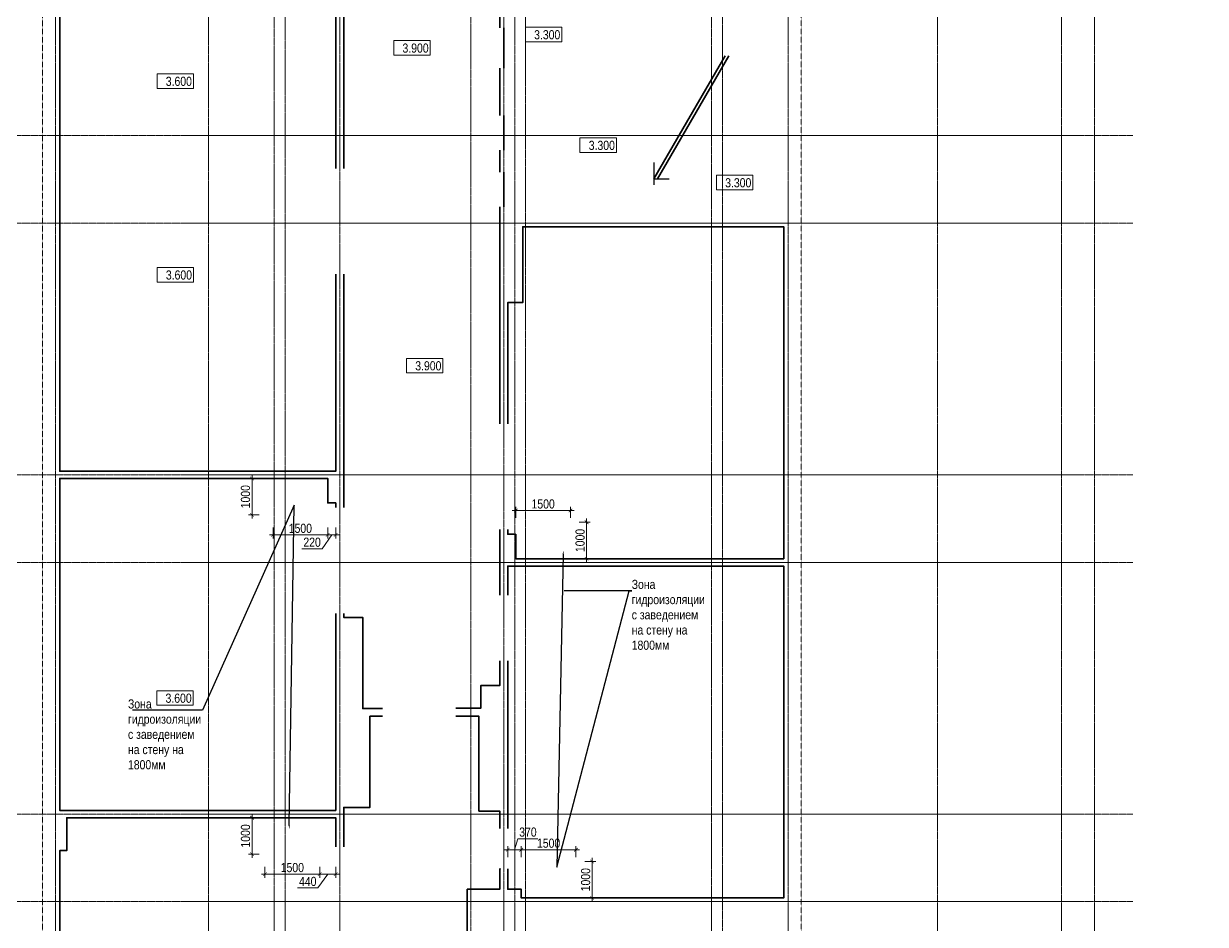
# Model space of a CAD drawing. Header units: millimetres. Extents: x -328335 to 1460319, y -208171 to 164069.
# Drawn here: x -871 to 31545, y 32976 to 57669 of the extents above; entities that cross this region are included whole.
import ezdxf
from ezdxf import colors
from ezdxf.entities.mleader import LeaderData, LeaderLine
from ezdxf.enums import TextEntityAlignment as Align
from ezdxf.math import Vec2, Vec3

# ---------------------------------------------------------------- set-up
doc = ezdxf.new("R2010")
doc.units = ezdxf.units.MM
doc.header["$LTSCALE"] = 0.5
doc.linetypes.add('CENTER', pattern=[50.8, 31.75, -6.35, 6.35, -6.35])
doc.linetypes.add('DASHED', pattern=[19.05, 12.7, -6.35])
doc.layers.get('Defpoints').update_dxf_attribs({"color": 140})
for name, color, linetype, lineweight in [('АИ_Плинтус', 3, 'Continuous', 9), ('АИ_Полы', 1, 'Continuous', 9), ('АИ_Полы_размеры', 7, 'Continuous', 5), ('АР6_потолок_отм', 5, 'Continuous', 5), ('АЦ_Выноски', 7, 'Continuous', 5)]:
    doc.layers.add(name, color=color, linetype=linetype, lineweight=lineweight)
doc.layers.add('АИ_Т_Профиль', color=2, linetype='Continuous', lineweight=40, true_color=0xffff00)
doc.layers.add('РД_Оси_100', color=7, linetype='Continuous', lineweight=0, true_color=0x525252)
doc.layers.add('АР6_Г_профиль плитки', color=220, linetype='Continuous', lineweight=35, plot=False)
doc.layers.add('АР_Делит', color=120, linetype='Continuous', lineweight=0, plot=False)
doc.styles.add('Arial_Narrow_08', font='ARIALN.TTF', dxfattribs={"width": 0.8})
doc.styles.add('style1', font='ARIALN.TTF')
doc.dimstyles.new('Dim100_ареал', dxfattribs={"dimscale": 100, "dimtxt": 2.5, "dimasz": 1, "dimexe": 1, "dimexo": 1, "dimgap": 0.5, "dimtad": 1, "dimzin": 12, "dimdsep": 46, "dimtxsty": 'style1', "dimblk": 'ARCHTICK', "dimcen": 1, "dimdle": 1, "dimaunit": 1, "dimadec": 0, "dimazin": 3, "dimtfac": 1, "dimtmove": 1, "dimatfit": 3, "dimldrblk": 'OPEN30', "dimfxl": 2, "dimfxlon": 1, "dimtolj": 1, "dimtzin": 0, "dimlwd": 5, "dimlwe": 5, "dimarcsym": 0})

# ---------------------------------------------------------------- blocks, each defined once
blk = doc.blocks.new('СОШ_2200_АР_ОСИ_М100_28.05.24')
at = {"layer": 'АР_Делит', "color": 5, "linetype": 'DASHED'}
blk.add_lwpolyline([(114955, 135155), (114955, -355), (93595.036, -355), (93595.036, 13855), (94145, 13855), (94145, 68320), (66055, 68320), (66055, 13857.73), (83455, 13857.73), (83455, -355), (45245, -355), (45245, 13145), (44695, 13145), (44695, 26755), (45245, 26755), (45245, 68320), (20455, 68320), (20455, 26755), (27955, 26755), (27955, 13145), (-355, 13145), (-355, 100855), (37145, 100855), (37145, 129155)], dxfattribs=at)
at = {"layer": 'РД_Оси_100', "color": 8, "linetype": 'CENTER', "true_color": 0x808080}
for p, q in [((0, -6155), (0, 139938.679)), ((4200, -6155), (4200, 139938.679)), ((20100, -6155), (20100, 139938.679)), ((24200, -6155), (24200, 139938.679)), ((27600, -6155), (27600, 139938.679)), ((29555, 54600), (-5954.958, 54600)), ((29555, 52200), (-5954.958, 52200)), ((29555, 45300), (-5954.958, 45300)), ((29555, 42900), (-5954.958, 42900)), ((29555, 36000), (-5954.958, 36000)), ((29555, 33600), (-5954.958, 33600))]:
    blk.add_line(p, q, dxfattribs=at)
for points in [[(5849.555, 139938.679), (6000, 139538.679), (6000, -6194.559)], [(6300, -6195.83), (6300, 139538.679), (6450, 139938.679)], [(7800, -6155), (7800, 139938.679)], [(11400, 139938.679), (11400, -6155)], [(12000.12, -6155), (12300, -5755), (12300, 139538.679), (12000, 139938.679)], [(12600, -6155), (12600, 139938.679)], [(13200, -6155), (12900, -5755), (12900, 139538.679), (13220.167, 139939.357)], [(17850, 139938.679), (18000, 139538.679), (18000, -6194.092)], [(18300, -6196.31), (18300, 139538.679), (18450, 139938.679)], [(28500, -6155), (28500, 139938.679)]]:
    blk.add_lwpolyline(points, dxfattribs=at)
blk = doc.blocks.new('Отметка_план')
at = {"color": 7, "lineweight": 5}
blk.add_lwpolyline([(0, 0), (10, 0), (10, 4), (0, 4)], close=True, dxfattribs=at)
at = {"style": 'Arial_Narrow_08', "width": 0.8}
blk.add_attdef('OTMG', text='', height=2.5, dxfattribs=at).set_placement((9.06, 0.7), align=Align.RIGHT)
blk = doc.blocks.new('_ArchTick')
at = {"color": 0, "linetype": 'ByBlock', "const_width": 0.15}
blk.add_lwpolyline([(-0.5, -0.5), (0.5, 0.5)], dxfattribs=at)
blk = doc.blocks.new('*D117')
at = {"layer": 'Defpoints', "color": 0, "transparency": 16777216}
for p in [(5970, 44200), (7470, 44200), (7470, 43654)]:
    blk.add_point(p, dxfattribs=at)
at = {"layer": 'АИ_Полы_размеры', "color": 0, "lineweight": 5, "transparency": 16777216}
for p, q in [((5970, 43854), (5970, 43554)), ((7470, 43854), (7470, 43554)), ((5870, 43654), (7570, 43654))]:
    blk.add_line(p, q, dxfattribs=at)
at = {"layer": 'АИ_Полы_размеры', "color": 0, "lineweight": 5, "transparency": 16777216, "xscale": 100, "yscale": 100, "zscale": 100, "rotation": 180}
blk.add_blockref('_ArchTick', (5970, 43654), dxfattribs=at)
at = {"layer": 'АИ_Полы_размеры', "color": 0, "lineweight": 5, "transparency": 16777216, "xscale": 100, "yscale": 100, "zscale": 100}
blk.add_blockref('_ArchTick', (7470, 43654), dxfattribs=at)
at = {"layer": 'АИ_Полы_размеры', "color": 0, "transparency": 16777216, "insert": (6720, 43832), "char_height": 250, "attachment_point": 5, "style": 'style1'}
blk.add_mtext('\\A1;1500', dxfattribs=at)
blk = doc.blocks.new('_Open30')
at = {"color": 0, "linetype": 'ByBlock', "lineweight": -2}
for p, q in [((-1, 0.27), (0, 0)), ((0, 0), (-1, -0.27)), ((0, 0), (-1, 0))]:
    blk.add_line(p, q, dxfattribs=at)
blk = doc.blocks.new('*D118')
at = {"layer": 'Defpoints', "color": 0, "transparency": 16777216}
for p in [(5394, 45200), (7250, 45200), (7250, 44200)]:
    blk.add_point(p, dxfattribs=at)
at = {"layer": 'АИ_Полы_размеры', "color": 0, "lineweight": 5, "transparency": 16777216}
for p, q in [((5594, 45200), (5294, 45200)), ((5394, 44100), (5394, 45300)), ((5594, 44200), (5294, 44200))]:
    blk.add_line(p, q, dxfattribs=at)
at = {"layer": 'АИ_Полы_размеры', "color": 0, "lineweight": 5, "transparency": 16777216, "xscale": 100, "yscale": 100, "zscale": 100}
for p, rotation in [((5394, 45200), 90), ((5394, 44200), 270)]:
    blk.add_blockref('_ArchTick', p, dxfattribs=dict(at, rotation=rotation))
at = {"layer": 'АИ_Полы_размеры', "color": 0, "transparency": 16777216, "insert": (5216, 44700), "char_height": 250, "attachment_point": 5, "rotation": 90, "style": 'style1'}
blk.add_mtext('\\A1;1000', dxfattribs=at)
blk = doc.blocks.new('*D119')
at = {"layer": 'Defpoints', "color": 0, "transparency": 16777216}
for p in [(5750, 34900), (7250, 34900), (7250, 34354)]:
    blk.add_point(p, dxfattribs=at)
at = {"layer": 'АИ_Полы_размеры', "color": 0, "lineweight": 5, "transparency": 16777216}
for p, q in [((5750, 34554), (5750, 34254)), ((7250, 34554), (7250, 34254)), ((5650, 34354), (7350, 34354))]:
    blk.add_line(p, q, dxfattribs=at)
at = {"layer": 'АИ_Полы_размеры', "color": 0, "lineweight": 5, "transparency": 16777216, "xscale": 100, "yscale": 100, "zscale": 100, "rotation": 180}
blk.add_blockref('_ArchTick', (5750, 34354), dxfattribs=at)
at = {"layer": 'АИ_Полы_размеры', "color": 0, "lineweight": 5, "transparency": 16777216, "xscale": 100, "yscale": 100, "zscale": 100}
blk.add_blockref('_ArchTick', (7250, 34354), dxfattribs=at)
at = {"layer": 'АИ_Полы_размеры', "color": 0, "transparency": 16777216, "insert": (6500, 34532), "char_height": 250, "attachment_point": 5, "style": 'style1'}
blk.add_mtext('\\A1;1500', dxfattribs=at)
blk = doc.blocks.new('*D120')
at = {"layer": 'Defpoints', "color": 0, "transparency": 16777216}
for p in [(5394, 35900), (7250, 35900), (7250, 34900)]:
    blk.add_point(p, dxfattribs=at)
at = {"layer": 'АИ_Полы_размеры', "color": 0, "lineweight": 5, "transparency": 16777216}
for p, q in [((5394, 34800), (5394, 36000)), ((5594, 35900), (5294, 35900)), ((5594, 34900), (5294, 34900))]:
    blk.add_line(p, q, dxfattribs=at)
at = {"layer": 'АИ_Полы_размеры', "color": 0, "lineweight": 5, "transparency": 16777216, "xscale": 100, "yscale": 100, "zscale": 100}
for p, rotation in [((5394, 35900), 90), ((5394, 34900), 270)]:
    blk.add_blockref('_ArchTick', p, dxfattribs=dict(at, rotation=rotation))
at = {"layer": 'АИ_Полы_размеры', "color": 0, "transparency": 16777216, "insert": (5216, 35400), "char_height": 250, "attachment_point": 5, "rotation": 90, "style": 'style1'}
blk.add_mtext('\\A1;1000', dxfattribs=at)
blk = doc.blocks.new('*D124')
at = {"layer": 'Defpoints', "color": 0, "transparency": 16777216}
for p in [(14280, 35022), (12780, 33700), (14280, 33700)]:
    blk.add_point(p, dxfattribs=at)
at = {"layer": 'АИ_Полы_размеры', "color": 0, "lineweight": 5, "transparency": 16777216}
for p, q in [((12680, 35022), (14380, 35022)), ((12780, 34822), (12780, 35122)), ((14280, 34822), (14280, 35122))]:
    blk.add_line(p, q, dxfattribs=at)
at = {"layer": 'АИ_Полы_размеры', "color": 0, "lineweight": 5, "transparency": 16777216, "xscale": 100, "yscale": 100, "zscale": 100, "rotation": 180}
blk.add_blockref('_ArchTick', (12780, 35022), dxfattribs=at)
at = {"layer": 'АИ_Полы_размеры', "color": 0, "lineweight": 5, "transparency": 16777216, "xscale": 100, "yscale": 100, "zscale": 100}
blk.add_blockref('_ArchTick', (14280, 35022), dxfattribs=at)
at = {"layer": 'АИ_Полы_размеры', "color": 0, "transparency": 16777216, "insert": (13530, 35200), "char_height": 250, "attachment_point": 5, "style": 'style1'}
blk.add_mtext('\\A1;1500', dxfattribs=at)
blk = doc.blocks.new('*D123')
at = {"layer": 'Defpoints', "color": 0, "transparency": 16777216}
for p in [(14280, 34700), (14722, 34700), (14280, 33700)]:
    blk.add_point(p, dxfattribs=at)
at = {"layer": 'АИ_Полы_размеры', "color": 0, "lineweight": 5, "transparency": 16777216}
for p, q in [((14522, 34700), (14822, 34700)), ((14722, 33600), (14722, 34800)), ((14522, 33700), (14822, 33700))]:
    blk.add_line(p, q, dxfattribs=at)
at = {"layer": 'АИ_Полы_размеры', "color": 0, "lineweight": 5, "transparency": 16777216, "xscale": 100, "yscale": 100, "zscale": 100}
for p, rotation in [((14722, 34700), 90), ((14722, 33700), 270)]:
    blk.add_blockref('_ArchTick', p, dxfattribs=dict(at, rotation=rotation))
at = {"layer": 'АИ_Полы_размеры', "color": 0, "transparency": 16777216, "insert": (14545, 34200), "char_height": 250, "attachment_point": 5, "rotation": 90, "style": 'style1'}
blk.add_mtext('\\A1;1000', dxfattribs=at)
blk = doc.blocks.new('*D126')
at = {"layer": 'Defpoints', "color": 0, "transparency": 16777216}
for p in [(14130, 44322), (12630, 43000), (14130, 43000)]:
    blk.add_point(p, dxfattribs=at)
at = {"layer": 'АИ_Полы_размеры', "color": 0, "lineweight": 5, "transparency": 16777216}
for p, q in [((12630, 44122), (12630, 44422)), ((14130, 44122), (14130, 44422)), ((12530, 44322), (14230, 44322))]:
    blk.add_line(p, q, dxfattribs=at)
at = {"layer": 'АИ_Полы_размеры', "color": 0, "lineweight": 5, "transparency": 16777216, "xscale": 100, "yscale": 100, "zscale": 100, "rotation": 180}
blk.add_blockref('_ArchTick', (12630, 44322), dxfattribs=at)
at = {"layer": 'АИ_Полы_размеры', "color": 0, "lineweight": 5, "transparency": 16777216, "xscale": 100, "yscale": 100, "zscale": 100}
blk.add_blockref('_ArchTick', (14130, 44322), dxfattribs=at)
at = {"layer": 'АИ_Полы_размеры', "color": 0, "transparency": 16777216, "insert": (13380, 44500), "char_height": 250, "attachment_point": 5, "style": 'style1'}
blk.add_mtext('\\A1;1500', dxfattribs=at)
blk = doc.blocks.new('*D125')
at = {"layer": 'Defpoints', "color": 0, "transparency": 16777216}
for p in [(14130, 44000), (14572, 44000), (14130, 43000)]:
    blk.add_point(p, dxfattribs=at)
at = {"layer": 'АИ_Полы_размеры', "color": 0, "lineweight": 5, "transparency": 16777216}
for p, q in [((14572, 42900), (14572, 44100)), ((14372, 44000), (14672, 44000)), ((14372, 43000), (14672, 43000))]:
    blk.add_line(p, q, dxfattribs=at)
at = {"layer": 'АИ_Полы_размеры', "color": 0, "lineweight": 5, "transparency": 16777216, "xscale": 100, "yscale": 100, "zscale": 100}
for p, rotation in [((14572, 44000), 90), ((14572, 43000), 270)]:
    blk.add_blockref('_ArchTick', p, dxfattribs=dict(at, rotation=rotation))
at = {"layer": 'АИ_Полы_размеры', "color": 0, "transparency": 16777216, "insert": (14395, 43500), "char_height": 250, "attachment_point": 5, "rotation": 90, "style": 'style1'}
blk.add_mtext('\\A1;1000', dxfattribs=at)
blk = doc.blocks.new('*D182')
at = {"layer": 'Defpoints', "color": 0, "transparency": 16777216}
for p in [(12410, 35022), (12410, 34700), (12780, 34700)]:
    blk.add_point(p, dxfattribs=at)
at = {"layer": 'АИ_Полы_размеры', "color": 0, "lineweight": 5, "transparency": 16777216}
for p, q in [((12880, 35022), (12310, 35022)), ((12410, 34822), (12410, 35122)), ((12595, 35022), (12686, 35325)), ((12686, 35325), (13238, 35325)), ((12780, 34822), (12780, 35122))]:
    blk.add_line(p, q, dxfattribs=at)
at = {"layer": 'АИ_Полы_размеры', "color": 0, "lineweight": 5, "transparency": 16777216, "xscale": 100, "yscale": 100, "zscale": 100, "rotation": 180}
blk.add_blockref('_ArchTick', (12410, 35022), dxfattribs=at)
at = {"layer": 'АИ_Полы_размеры', "color": 0, "lineweight": 5, "transparency": 16777216, "xscale": 100, "yscale": 100, "zscale": 100}
blk.add_blockref('_ArchTick', (12780, 35022), dxfattribs=at)
at = {"layer": 'АИ_Полы_размеры', "color": 0, "transparency": 16777216, "insert": (12962, 35503), "char_height": 250, "attachment_point": 5, "style": 'style1'}
blk.add_mtext('\\A1;370', dxfattribs=at)
blk = doc.blocks.new('*D183')
at = {"layer": 'Defpoints', "color": 0, "transparency": 16777216}
for p in [(7250, 34900), (7690, 34900), (7690, 34354)]:
    blk.add_point(p, dxfattribs=at)
at = {"layer": 'АИ_Полы_размеры', "color": 0, "lineweight": 5, "transparency": 16777216}
for p, q in [((7250, 34554), (7250, 34254)), ((7690, 34554), (7690, 34254)), ((7150, 34354), (7790, 34354)), ((7470, 34354), (7203, 33974)), ((7203, 33974), (6643, 33974))]:
    blk.add_line(p, q, dxfattribs=at)
at = {"layer": 'АИ_Полы_размеры', "color": 0, "lineweight": 5, "transparency": 16777216, "xscale": 100, "yscale": 100, "zscale": 100, "rotation": 180}
blk.add_blockref('_ArchTick', (7250, 34354), dxfattribs=at)
at = {"layer": 'АИ_Полы_размеры', "color": 0, "lineweight": 5, "transparency": 16777216, "xscale": 100, "yscale": 100, "zscale": 100}
blk.add_blockref('_ArchTick', (7690, 34354), dxfattribs=at)
at = {"layer": 'АИ_Полы_размеры', "color": 0, "transparency": 16777216, "insert": (6923, 34151), "char_height": 250, "attachment_point": 5, "style": 'style1'}
blk.add_mtext('\\A1;440', dxfattribs=at)
blk = doc.blocks.new('*D184')
at = {"layer": 'Defpoints', "color": 0, "transparency": 16777216}
for p in [(7470, 44200), (7690, 44200), (7690, 43654)]:
    blk.add_point(p, dxfattribs=at)
at = {"layer": 'АИ_Полы_размеры', "color": 0, "lineweight": 5, "transparency": 16777216}
for p, q in [((7470, 43854), (7470, 43554)), ((7690, 43854), (7690, 43554)), ((7580, 43654), (7320, 43274)), ((7370, 43654), (7790, 43654)), ((7320, 43274), (6764, 43274))]:
    blk.add_line(p, q, dxfattribs=at)
at = {"layer": 'АИ_Полы_размеры', "color": 0, "lineweight": 5, "transparency": 16777216, "xscale": 100, "yscale": 100, "zscale": 100, "rotation": 180}
blk.add_blockref('_ArchTick', (7470, 43654), dxfattribs=at)
at = {"layer": 'АИ_Полы_размеры', "color": 0, "lineweight": 5, "transparency": 16777216, "xscale": 100, "yscale": 100, "zscale": 100}
blk.add_blockref('_ArchTick', (7690, 43654), dxfattribs=at)
at = {"layer": 'АИ_Полы_размеры', "color": 0, "transparency": 16777216, "insert": (7042, 43451), "char_height": 250, "attachment_point": 5, "style": 'style1'}
blk.add_mtext('\\A1;220', dxfattribs=at)
blk = doc.blocks.new('_Dot')
at = {"color": 0, "linetype": 'ByBlock', "lineweight": -2}
blk.add_line((-0.5, 0), (-1, 0), dxfattribs=at)
at = {"color": 0, "linetype": 'ByBlock', "const_width": 0.5}
blk.add_lwpolyline([(-0.25, 0, 1), (0.25, 0, 1)], format="xyb", close=True, dxfattribs=at)

msp = doc.modelspace()

# ---------------------------------------------------------------- linework, layer by layer
at = {"layer": 'Defpoints'}
for p, q in [((16420, 53860), (16420, 53251.736)), ((16420, 53410), (16832.676, 53410))]:
    msp.add_line(p, q, dxfattribs=at)
at = {"layer": 'АИ_Плинтус'}
for p, q in [((12216.265, 34500), (12170.496, 34500)), ((12200, 34492.352), (12200, 34508.458))]:
    msp.add_line(p, q, dxfattribs=at)
at = {"layer": 'АИ_Плинтус', "color": 24, "linetype": 'ByBlock', "lineweight": 35, "true_color": 0xa52900}
for points in [[(7690, 62900), (7690, 63405), (7480, 63405), (7480, 63775), (120, 63775), (120, 45400), (7690, 45400), (7690, 50800)], [(7690, 53700), (7690, 60000)], [(7910, 60000), (7910, 53700)], [(12190, 57550), (12190, 58520)], [(12190, 55150), (12190, 56450)], [(12190, 53600), (12190, 54200)], [(12190, 46699.989), (12190, 52650)], [(12410, 43800), (12410, 43670), (12630, 43670), (12630, 43000), (19980, 43000), (19980, 52100), (12820, 52100), (12820, 50020), (12410, 50020), (12410, 46700)], [(7910, 50800), (7910, 44400)], [(7690, 44400), (7690, 44530), (7470, 44530), (7470, 45200), (120, 45200), (120, 36100), (7690, 36100), (7690, 41500)], [(12190, 42000), (12190, 43800)], [(12410, 34500), (12410, 33940.493), (12780.026, 33939.321), (12780.026, 33700), (19980, 33700), (19980, 42800), (12410, 42800), (12410, 42000)], [(7910, 41500), (7910, 41390), (8430, 41390), (8430, 38890), (8970, 38890)], [(10983.692, 38900), (11670, 38900.582), (11670, 39520), (12190, 39520), (12190, 40200)], [(12410, 40200), (12410, 35600)], [(8970, 38680), (8629.995, 38679.999), (8630.012, 36179.976), (7910, 36179.976), (7910, 35100)], [(12190, 35600), (12190, 36079.999), (11620.001, 36080.001), (11620.007, 38680), (10983.692, 38680)], [(7690, 35100), (7690, 35900), (311.168, 35899.904), (310.939, 34999.946), (120, 34999.995), (120, 26809.995), (7690, 26810), (7690, 27710)], [(11300, 32400), (11299.963, 33939.286), (12190, 33940.51), (12190, 34500)]]:
    msp.add_lwpolyline(points, dxfattribs=at)
at = {"layer": 'АИ_Т_Профиль', "linetype": 'ByBlock', "lineweight": 35}
for points in [[(12300, 56450), (12300, 57550)], [(12300, 54200), (12300, 55150)], [(12300, 52650), (12300, 53600)]]:
    msp.add_lwpolyline(points, dxfattribs=at)
at = {"layer": 'АР6_Г_профиль плитки'}
for points in [[(16420, 53410), (18370, 56787.499)], [(16520, 53410), (18470, 56787.499)]]:
    msp.add_lwpolyline(points, dxfattribs=at)

# ---------------------------------------------------------------- block references
at = {"layer": 'АР6_потолок_отм'}
ref = msp.add_blockref('Отметка_план', (12892.375, 57170.009), dxfattribs=dict(at, xscale=100, yscale=100, zscale=100))
ref.add_attrib('OTMG', '3.300', dxfattribs={"layer": '0', "color": 0, "height": 250, "style": 'style1'}).set_placement((13849.793, 57489.825), align=Align.TOP_RIGHT)
ref = msp.add_blockref('Отметка_план', (9281.004, 56803.955), dxfattribs=dict(at, xscale=100, yscale=100, zscale=100))
ref.add_attrib('OTMG', '3.900', dxfattribs={"layer": '0', "color": 0, "height": 250, "style": 'style1'}).set_placement((10238.422, 57123.772), align=Align.TOP_RIGHT)
ref = msp.add_blockref('Отметка_план', (2787.704, 55893.02), dxfattribs=dict(at, xscale=100, yscale=100, zscale=100))
ref.add_attrib('OTMG', '3.600', dxfattribs={"layer": '0', "color": 0, "height": 250, "style": 'style1'}).set_placement((3745.122, 56212.836), align=Align.TOP_RIGHT)
ref = msp.add_blockref('Отметка_план', (14390.056, 54137.686), dxfattribs=dict(at, xscale=100, yscale=100, zscale=100))
ref.add_attrib('OTMG', '3.300', dxfattribs={"layer": '0', "color": 0, "height": 250, "style": 'style1'}).set_placement((15347.474, 54457.503), align=Align.TOP_RIGHT)
ref = msp.add_blockref('Отметка_план', (18133.128, 53111.298), dxfattribs=dict(at, xscale=100, yscale=100, zscale=100))
ref.add_attrib('OTMG', '3.300', dxfattribs={"layer": '0', "color": 0, "height": 250, "style": 'style1'}).set_placement((19090.545, 53431.115), align=Align.TOP_RIGHT)
ref = msp.add_blockref('Отметка_план', (2790.021, 50583.472), dxfattribs=dict(at, xscale=100, yscale=100, zscale=100))
ref.add_attrib('OTMG', '3.600', dxfattribs={"layer": '0', "color": 0, "height": 250, "style": 'style1'}).set_placement((3747.439, 50903.288), align=Align.TOP_RIGHT)
ref = msp.add_blockref('Отметка_план', (9631.534, 48093.417), dxfattribs=dict(at, xscale=100, yscale=100, zscale=100))
ref.add_attrib('OTMG', '3.900', dxfattribs={"layer": '0', "color": 0, "height": 250, "style": 'style1'}).set_placement((10588.951, 48413.233), align=Align.TOP_RIGHT)
ref = msp.add_blockref('Отметка_план', (2780.887, 38981.717), dxfattribs=dict(at, xscale=100, yscale=100, zscale=100))
ref.add_attrib('OTMG', '3.600', dxfattribs={"layer": '0', "color": 0, "height": 250, "style": 'style1'}).set_placement((3738.305, 39301.533), align=Align.TOP_RIGHT)
at = {"layer": 'РД_Оси_100'}
msp.add_blockref('СОШ_2200_АР_ОСИ_М100_28.05.24', (0, 0), dxfattribs=at)

# ---------------------------------------------------------------- dimensions: what is measured, and where the dimension line sits
at = {"layer": 'АИ_Полы_размеры'}
for base, p1, p2, picture, middle in [((5393.918, 45200), (7250, 44200), (7250, 45200), '*D118', (5216.275, 44700)), ((14572.364, 44000), (14130, 43000), (14130, 44000), '*D125', (14394.721, 43500)), ((5393.918, 35899.984), (7250, 34899.984), (7250, 35899.984), '*D120', (5216.275, 35399.984)), ((14722.357, 34700.238), (14279.993, 33700.238), (14279.993, 34700.238), '*D123', (14544.714, 34200.238))]:
    dim = msp.add_linear_dim(base=base, p1=p1, p2=p2, angle=90, dimstyle='Dim100_ареал', dxfattribs=at)
    dim.commit()
    dim.dimension.update_dxf_attribs({"geometry": picture, "text_midpoint": middle})
for base, p1, p2, picture, middle in [((14130, 44322.206), (12630, 43000), (14130, 43000), '*D126', (13380, 44499.849)), ((7470, 43653.915), (5970, 44200), (7470, 44200), '*D117', (6720, 43831.558)), ((14279.993, 35022.444), (12779.993, 33700.238), (14279.993, 33700.238), '*D124', (13529.993, 35200.087)), ((7250, 34353.899), (5750, 34899.984), (7250, 34899.984), '*D119', (6500, 34531.543))]:
    dim = msp.add_linear_dim(base=base, p1=p1, p2=p2, dimstyle='Dim100_ареал', dxfattribs=at)
    dim.commit()
    dim.dimension.update_dxf_attribs({"geometry": picture, "text_midpoint": middle})
for base, p1, p2, picture, middle in [((7690, 43653.915), (7470, 44200), (7690, 44200), '*D184', (7269.934, 43273.628)), ((7690, 34353.899), (7250, 34899.984), (7690, 34899.984), '*D183', (7152.983, 33973.613))]:
    dim = msp.add_linear_dim(base=base, p1=p1, p2=p2, dimstyle='Dim100_ареал', dxfattribs=at)
    dim.commit()
    dim.dimension.update_dxf_attribs({"geometry": picture, "text_midpoint": middle, "dimtype": 160})
dim = msp.add_linear_dim(base=(12410, 35022.444), p1=(12779.993, 34700.238), p2=(12410, 34700.238), text='370', dimstyle='Dim100_ареал', dxfattribs=at)
dim.commit()
dim.dimension.update_dxf_attribs({"geometry": '*D182', "text_midpoint": (12735.789, 35502.73)})

# ---------------------------------------------------------------- leaders
at = {"layer": 'АИ_Полы', "color": 7, "lineweight": 0}
ml = msp.add_multileader_mtext('Standard', dxfattribs=at)
ml.set_content('Зона гидроизоляции\\Pс заведением на стену на 1800мм', color=7, style='style1')
ml.set_leader_properties()
ml.build(insert=Vec2(0, 0))
ml.multileader.update_dxf_attribs({"text_left_attachment_type": 6, "text_right_attachment_type": 6, "dogleg_length": 0.36, "arrow_head_size": 100})
ctx = ml.context
ctx.base_point, ctx.char_height, ctx.arrow_head_size, ctx.landing_gap_size, ctx.plane_origin = Vec3(1991.704, 38843.731), 250, 100, 0, Vec3(74690.487, 22317.326)
ctx.left_attachment, ctx.right_attachment = 6, 6
notes = []
notes.append((ctx, [(1, (1, 1, 0), (4033.761, 38843.731), (-1, 0), 73.094, [(0, [(6414.648, 35587.713), (6551.019, 44467.603)], 0, [])])]))
ctx.mtext.insert, ctx.mtext.rotation, ctx.mtext.width, ctx.mtext.defined_height, ctx.mtext.flow_direction = Vec3(1991.704, 39143.731), 6.283185307, 1831.10562, 363.96, 5
ml = msp.add_multileader_mtext('Standard', dxfattribs=at)
ml.set_content('Зона гидроизоляции\\Pс заведением на стену на 1800мм', color=7, style='style1')
ml.set_leader_properties()
ml.build(insert=Vec2(0, 0))
ml.multileader.update_dxf_attribs({"text_left_attachment_type": 6, "text_right_attachment_type": 6, "dogleg_length": 0.36, "arrow_head_size": 100})
ctx = ml.context
ctx.base_point, ctx.char_height, ctx.arrow_head_size, ctx.landing_gap_size, ctx.plane_origin = Vec3(15809.775, 42121.158), 250, 100, 0, Vec3(88508.558, 25594.753)
ctx.left_attachment, ctx.right_attachment = 6, 6
notes.append((ctx, [(0, (1, 1, 0), (15736.681, 42121.158), (1, 0), 73.094, [(2, [(13933.374, 43226.265), (13759.177, 34544.703)], 0, [])])]))
ctx.mtext.insert, ctx.mtext.rotation, ctx.mtext.width, ctx.mtext.defined_height, ctx.mtext.flow_direction = Vec3(15809.775, 42421.158), 6.283185307, 1831.10562, 363.96, 5
at = {"layer": 'АЦ_Выноски'}
ml = msp.add_multileader_mtext('Standard', dxfattribs=at)
ml.set_content('Окраска потолков в ЛК\\P\\pxa0.66667;Акцентный цвет: {\\C240;\\c2367469;NSC S 4020 R90B}', color=256, style='style1')
ml.set_leader_properties(color=256)
ml.set_arrow_properties(name='DOT')
ml.build(insert=Vec2(0, 0))
ml.multileader.update_dxf_attribs({"has_dogleg": 0, "text_left_attachment_type": 6, "text_right_attachment_type": 6, "arrow_head_size": 200, "scale": 100})
ctx = ml.context
ctx.base_point, ctx.scale, ctx.char_height, ctx.arrow_head_size, ctx.landing_gap_size, ctx.plane_origin, ctx.plane_x_axis, ctx.plane_y_axis = Vec3(-44647.78, 62544.542), 100, 500, 200, 50, Vec3(-51090.499, 59105.115), Vec3(1, 0.00000001), Vec3(-0.00000001, 1)
ctx.left_attachment, ctx.right_attachment = 6, 6
notes.append((ctx, [(1, (1, 1, 0), (-45447.78, 62544.542), (1, 0.00000001), 800, [(0, [(-54684.182, 56367.673)], 0, [])])]))
ctx.mtext.insert, ctx.mtext.text_direction, ctx.mtext.rotation, ctx.mtext.width, ctx.mtext.defined_height, ctx.mtext.line_spacing_factor, ctx.mtext.flow_direction = Vec3(-44597.78, 63183.355), Vec3(1, 0.00000001), 0.00000001, 12264.07511, 1489.882, 0.8, 5
ml = msp.add_multileader_mtext('Standard', dxfattribs=at)
ml.set_content('Окраска потолков в ЛК\\P\\pxa0.66667;Акцентный цвет: {\\C240;\\c2367469;NSC S 5030} {\\C240;\\c2367469;R90B}', color=256, style='style1')
ml.set_leader_properties(color=256)
ml.set_arrow_properties(name='DOT')
ml.build(insert=Vec2(0, 0))
ml.multileader.update_dxf_attribs({"has_dogleg": 0, "text_left_attachment_type": 6, "text_right_attachment_type": 6, "arrow_head_size": 200, "scale": 100})
ctx = ml.context
ctx.base_point, ctx.scale, ctx.char_height, ctx.arrow_head_size, ctx.landing_gap_size, ctx.plane_origin, ctx.plane_x_axis, ctx.plane_y_axis = Vec3(-44647.78, 61044.542), 100, 500, 200, 50, Vec3(-51090.499, 57605.115), Vec3(1, 0.00000001), Vec3(-0.00000001, 1)
ctx.left_attachment, ctx.right_attachment = 6, 6
notes.append((ctx, [(1, (1, 1, 0), (-45447.78, 61044.542), (1, 0.00000001), 800, [(0, [(-54684.182, 54867.673)], 0, [])])]))
ctx.mtext.insert, ctx.mtext.text_direction, ctx.mtext.rotation, ctx.mtext.width, ctx.mtext.line_spacing_factor, ctx.mtext.flow_direction = Vec3(-44597.78, 61683.355), Vec3(1, 0.00000001), 0.00000001, 11047.033, 0.8, 5
ml = msp.add_multileader_mtext('Standard', dxfattribs=at)
ml.set_content('Окраска потолков в ЛК\\P\\pxa0.66667;Акцентный цвет: {\\C240;\\c2367469;NSC S 2020-R60B}', color=256, style='style1')
ml.set_leader_properties(color=256)
ml.set_arrow_properties(name='DOT')
ml.build(insert=Vec2(0, 0))
ml.multileader.update_dxf_attribs({"has_dogleg": 0, "text_left_attachment_type": 6, "text_right_attachment_type": 6, "arrow_head_size": 200, "scale": 100})
ctx = ml.context
ctx.base_point, ctx.scale, ctx.char_height, ctx.arrow_head_size, ctx.landing_gap_size, ctx.plane_origin, ctx.plane_x_axis, ctx.plane_y_axis = Vec3(-44647.78, 59544.542), 100, 500, 200, 50, Vec3(-51090.499, 56105.115), Vec3(1, 0.00000001), Vec3(-0.00000001, 1)
ctx.left_attachment, ctx.right_attachment = 6, 6
notes.append((ctx, [(1, (1, 1, 0), (-45447.78, 59544.542), (1, 0.00000001), 800, [(0, [(-54684.182, 53367.673)], 0, [])])]))
ctx.mtext.insert, ctx.mtext.text_direction, ctx.mtext.rotation, ctx.mtext.width, ctx.mtext.line_spacing_factor, ctx.mtext.flow_direction = Vec3(-44597.78, 60183.355), Vec3(1, 0.00000001), 0.00000001, 11047.033, 0.8, 5
ml = msp.add_multileader_mtext('Standard', dxfattribs=at)
ml.set_content('Окраска потолков в ЛК\\P\\pxa0.66667;Акцентный цвет: {\\C240;\\c2367469;NSC S 3020-R40B}', color=256, style='style1')
ml.set_leader_properties(color=256)
ml.set_arrow_properties(name='DOT')
ml.build(insert=Vec2(0, 0))
ml.multileader.update_dxf_attribs({"has_dogleg": 0, "text_left_attachment_type": 6, "text_right_attachment_type": 6, "arrow_head_size": 200, "scale": 100})
ctx = ml.context
ctx.base_point, ctx.scale, ctx.char_height, ctx.arrow_head_size, ctx.landing_gap_size, ctx.plane_origin, ctx.plane_x_axis, ctx.plane_y_axis = Vec3(-44647.78, 58044.542), 100, 500, 200, 50, Vec3(-51090.499, 54605.115), Vec3(1, 0.00000001), Vec3(-0.00000001, 1)
ctx.left_attachment, ctx.right_attachment = 6, 6
notes.append((ctx, [(1, (1, 1, 0), (-45447.78, 58044.542), (1, 0.00000001), 800, [(0, [(-54684.182, 51867.673)], 0, [])])]))
ctx.mtext.insert, ctx.mtext.text_direction, ctx.mtext.rotation, ctx.mtext.width, ctx.mtext.line_spacing_factor, ctx.mtext.flow_direction = Vec3(-44597.78, 58683.355), Vec3(1, 0.00000001), 0.00000001, 11047.033, 0.8, 5
ml = msp.add_multileader_mtext('Standard', dxfattribs=at)
ml.set_content('Окраска потолков в ЛК\\P\\pxa0.66667;Акцентный цвет: {\\C240;\\c2367469;NSC S 3020-G30Y}', color=256, style='style1')
ml.set_leader_properties(color=256)
ml.set_arrow_properties(name='DOT')
ml.build(insert=Vec2(0, 0))
ml.multileader.update_dxf_attribs({"has_dogleg": 0, "text_left_attachment_type": 6, "text_right_attachment_type": 6, "arrow_head_size": 200, "scale": 100})
ctx = ml.context
ctx.base_point, ctx.scale, ctx.char_height, ctx.arrow_head_size, ctx.landing_gap_size, ctx.plane_origin, ctx.plane_x_axis, ctx.plane_y_axis = Vec3(-44647.78, 56544.542), 100, 500, 200, 50, Vec3(-51090.499, 53105.115), Vec3(1, 0.00000001), Vec3(-0.00000001, 1)
ctx.left_attachment, ctx.right_attachment = 6, 6
notes.append((ctx, [(1, (1, 1, 0), (-45447.78, 56544.542), (1, 0.00000001), 800, [(0, [(-54684.182, 50367.673)], 0, [])])]))
ctx.mtext.insert, ctx.mtext.text_direction, ctx.mtext.rotation, ctx.mtext.width, ctx.mtext.line_spacing_factor, ctx.mtext.flow_direction = Vec3(-44597.78, 57183.355), Vec3(1, 0.00000001), 0.00000001, 11047.033, 0.8, 5
ml = msp.add_multileader_mtext('Standard', dxfattribs=at)
ml.set_content('Окраска потолков в ЛК\\P\\pxa0.66667;Акцентный цвет: {\\C240;\\c2367469;NSC S 2030-G50Y}', color=256, style='style1')
ml.set_leader_properties(color=256)
ml.set_arrow_properties(name='DOT')
ml.build(insert=Vec2(0, 0))
ml.multileader.update_dxf_attribs({"has_dogleg": 0, "text_left_attachment_type": 6, "text_right_attachment_type": 6, "arrow_head_size": 200, "scale": 100})
ctx = ml.context
ctx.base_point, ctx.scale, ctx.char_height, ctx.arrow_head_size, ctx.landing_gap_size, ctx.plane_origin, ctx.plane_x_axis, ctx.plane_y_axis = Vec3(-44647.78, 55044.542), 100, 500, 200, 50, Vec3(-51090.499, 51605.115), Vec3(1, 0.00000001), Vec3(-0.00000001, 1)
ctx.left_attachment, ctx.right_attachment = 6, 6
notes.append((ctx, [(1, (1, 1, 0), (-45447.78, 55044.542), (1, 0.00000001), 800, [(0, [(-54684.182, 48867.673)], 0, [])])]))
ctx.mtext.insert, ctx.mtext.text_direction, ctx.mtext.rotation, ctx.mtext.width, ctx.mtext.line_spacing_factor, ctx.mtext.flow_direction = Vec3(-44597.78, 55683.355), Vec3(1, 0.00000001), 0.00000001, 11047.033, 0.8, 5
ml = msp.add_multileader_mtext('Standard', dxfattribs=at)
ml.set_content('\\pxa0.66667;Аккустические подвесные панели из минерального стекловолокна. Акцентные цвета: {\\C240;\\c2367469;NSC S 2060-Y60R, NSC S 3060-Y30R}', color=256, style='style1')
ml.set_leader_properties(color=256)
ml.set_arrow_properties(name='DOT')
ml.build(insert=Vec2(0, 0))
ml.multileader.update_dxf_attribs({"has_dogleg": 0, "text_left_attachment_type": 6, "text_right_attachment_type": 6, "arrow_head_size": 200, "scale": 100})
ctx = ml.context
ctx.base_point, ctx.scale, ctx.char_height, ctx.arrow_head_size, ctx.landing_gap_size, ctx.plane_origin, ctx.plane_x_axis, ctx.plane_y_axis = Vec3(-44647.78, 53544.542), 100, 500, 200, 50, Vec3(-51090.499, 50105.115), Vec3(1, 0.00000001), Vec3(-0.00000001, 1)
ctx.left_attachment, ctx.right_attachment = 6, 6
notes.append((ctx, [(1, (1, 1, 0), (-45447.78, 53544.542), (1, 0.00000001), 800, [(0, [(-54684.182, 47367.673)], 0, [])])]))
ctx.mtext.insert, ctx.mtext.text_direction, ctx.mtext.rotation, ctx.mtext.width, ctx.mtext.line_spacing_factor, ctx.mtext.flow_direction = Vec3(-44597.78, 54144.542), Vec3(1, 0.00000001), 0.00000001, 11047.033, 0.8, 5
for ctx, leaders in notes:
    for number, flags, end, landing, length, lines in leaders:
        leader = LeaderData()
        leader.index, (leader.has_last_leader_line, leader.has_dogleg_vector, leader.attachment_direction) = number, flags
        leader.last_leader_point, leader.dogleg_vector, leader.dogleg_length = Vec3(end), Vec3(landing), length
        for number, points, colour, breaks in lines:
            line = LeaderLine()
            line.index, line.vertices, line.color, line.breaks = number, Vec3.list(points), colors.encode_raw_color(colour), breaks
            leader.lines.append(line)
        ctx.leaders.append(leader)

doc.saveas('drawing.dxf')
